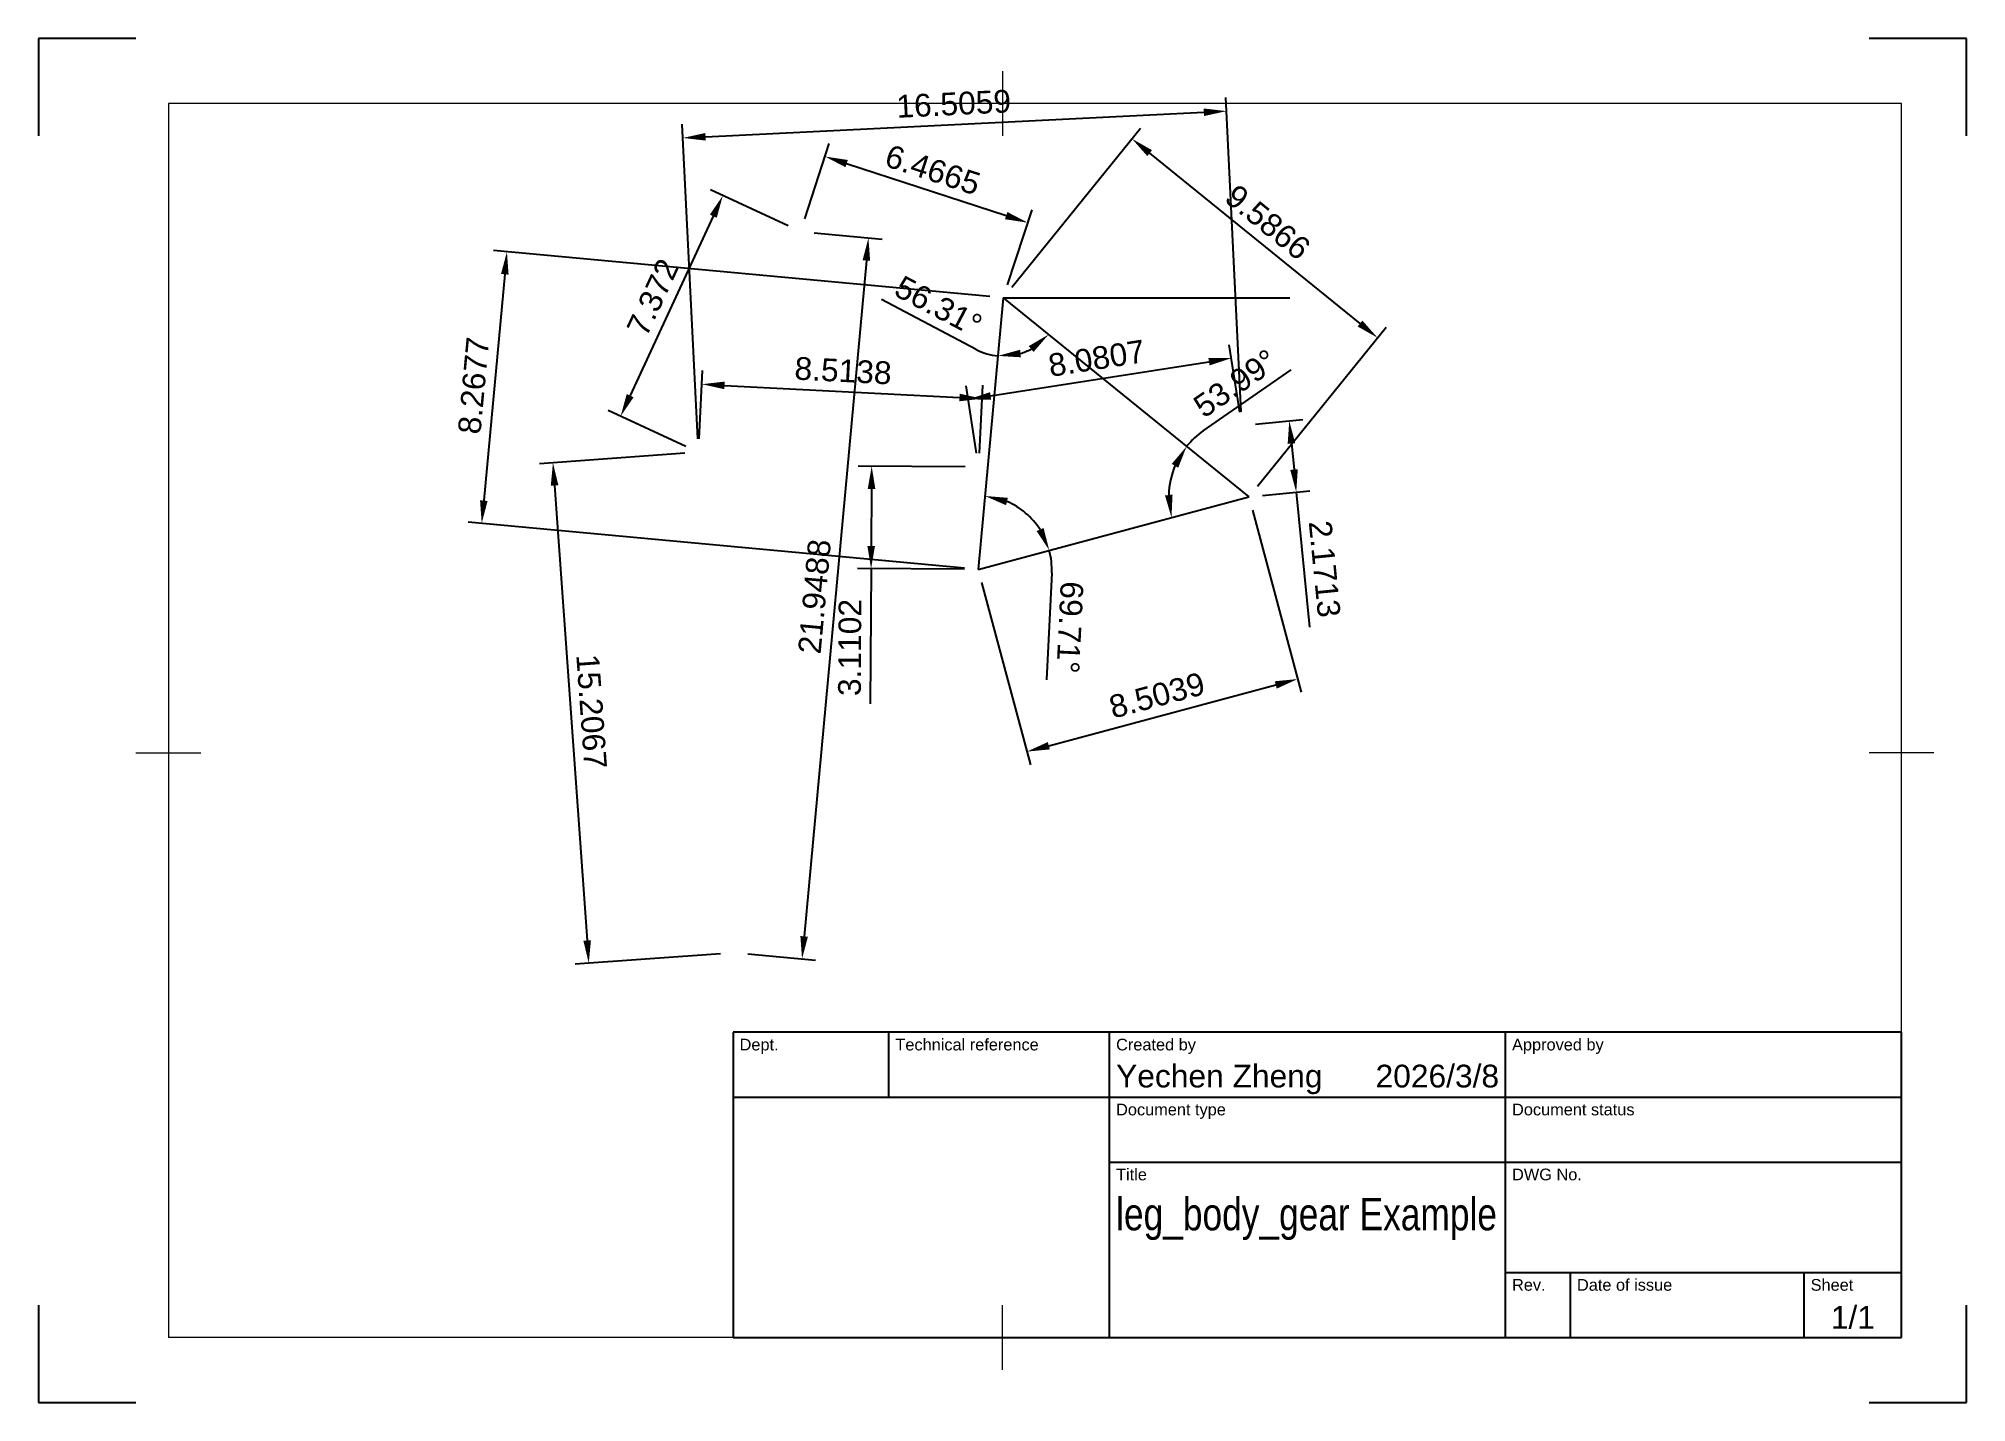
# Paper-space layout 'Sheet1' of a CAD drawing. Header units: millimetres. Extents: x 0 to 297, y 0 to 210.
import ezdxf
from ezdxf.enums import TextEntityAlignment as Align

# ---------------------------------------------------------------- set-up
doc = ezdxf.new("R2010")
doc.units = ezdxf.units.MM
doc.header["$LTSCALE"] = 0.75
for name, color, linetype, lineweight in [('BORDER', 7, 'Continuous', 18), ('FD_Dimensions', 7, 'Continuous', 18), ('Sketch1', 7, 'Continuous', 25), ('TITLEBLOCK', 7, 'Continuous', 25)]:
    doc.layers.add(name, color=color, linetype=linetype, lineweight=lineweight)
doc.styles.add('FusionTitle', font='arial.ttf')
doc.styles.get("Standard").update_dxf_attribs({"font": 'arial.ttf'})
doc.dimstyles.new('Dim-ISO-25', dxfattribs={"dimtxt": 3.5, "dimasz": 3.5, "dimexe": 2.1, "dimexo": 2.1, "dimgap": 1.4, "dimtad": 1, "dimdec": 4, "dimlfac": 0.03937007874015748, "dimzin": 12, "dimdsep": 46, "dimtxsty": 'Standard', "dimcen": 0, "dimazin": 3, "dimtp": 0.1, "dimtm": 0.1000000001, "dimtfac": 0.7142857142857143, "dimtdec": 4, "dimtmove": 0, "dimatfit": 3, "dimfxl": 1, "dimtzin": 12, "dimarcsym": 0})

# ---------------------------------------------------------------- blocks, each defined once
blk = doc.blocks.new('ISO_A4(L)_SHEET')
at = {"layer": 'BORDER'}
for p, q in [((148.5, 205), (148.5, 195)), ((287, 199.9999999999999), (20, 200)), ((20, 200), (20, 10)), ((287, 9.999999999999943), (287, 199.9999999999999)), ((15, 100), (25, 100)), ((292, 99.99999999999994), (282, 99.99999999999994)), ((148.5, 5), (148.5, 15)), ((287, 9.999999999999943), (20, 9.999999999999998))]:
    blk.add_line(p, q, dxfattribs=at)
at = {"layer": 'Defpoints'}
for p, q in [((5.684341886080801e-14, 210), (5.684341886080801e-14, 195)), ((15.00000000000011, 210), (5.684341886080801e-14, 210)), ((297, 209.9999999999999), (282, 209.9999999999999)), ((297, 194.9999999999999), (297, 209.9999999999999)), ((0, 15), (0, 0)), ((297, -5.684341886080801e-14), (297, 14.99999999999994)), ((0, 0), (15, 0)), ((282, -5.684341886080801e-14), (297, -5.684341886080801e-14))]:
    blk.add_line(p, q, dxfattribs=at)
blk = doc.blocks.new('ISO_TITLEBLOCK')
at = {"layer": 'TITLEBLOCK'}
for p, q in [((0, 47), (-180, 47)), ((-180, 47), (-180, 0)), ((-156, 37), (-156, 47)), ((-122, 0), (-122, 47)), ((-61, 0), (-61, 47)), ((0, 0), (0, 47)), ((-180, 37), (0, 37)), ((-122, 27), (0, 27)), ((-61, 10), (0, 10)), ((-51, 0), (-50.99999999999994, 10)), ((-15, 0), (-15, 10)), ((-180, 0), (0, 0))]:
    blk.add_line(p, q, dxfattribs=at)
at = {"layer": 'TITLEBLOCK', "style": 'FusionTitle'}
for s, p in [('Dept.', (-179, 46)), ('Technical reference', (-155, 46)), ('Created by', (-121, 46)), ('Approved by', (-60, 46)), ('Document type', (-121, 36)), ('Document status', (-60, 36)), ('Title', (-121, 26)), ('DWG No.', (-60, 26)), ('Rev.', (-60, 9)), ('Date of issue', (-49.99999999999994, 9)), ('Sheet', (-14, 9))]:
    blk.add_text(s, height=1.8, dxfattribs=at).set_placement(p, align=Align.TOP_LEFT)
for tag, height, p in [('DEPT', 3.5, (-179, 42)), ('TECHNICAL_REFERENCE', 3.5, (-155, 42)), ('CREATED_BY', 3.5, (-121, 42)), ('APPROVED_BY', 3.5, (-60, 42)), ('DOCUMENT_TYPE', 3.5, (-121, 32)), ('DOCUMENT_STATUS', 3.5, (-60, 32)), ('TITLE_1', 5, (-121, 21.5)), ('TITLE_2', 5, (-121, 14)), ('TITLE_3', 5, (-121, 6.5)), ('DATE_OF_ISSUE', 3.5, (-50, 5))]:
    blk.add_attdef(tag, text='', height=height, dxfattribs=at).set_placement(p, align=Align.TOP_LEFT)
for tag, p in [('CREATED_DATE', (-61.99999999999999, 42)), ('APPROVED_DATE', (-0.9928376534788512, 42))]:
    blk.add_attdef(tag, text='', height=3.5, dxfattribs=at).set_placement(p, align=Align.TOP_RIGHT)
for tag, height, p in [('DRAWING_NUMBER', 5, (-30.50000000000001, 19.75143246930423)), ('REV', 3.5, (-56, 4.85)), ('SHEET', 3.5, (-7.5, 4.85))]:
    blk.add_attdef(tag, text='', height=height, dxfattribs=at).set_placement(p, align=Align.TOP_CENTER)
blk = doc.blocks.new('*D23')
at = {"layer": 'Defpoints', "color": 0, "transparency": 16777216}
for p in [(152.3948237021883, 181.6530642802761), (117.3919850623411, 180.2715095366721), (148.6235166043371, 170.0875055332699)]:
    blk.add_point(p, dxfattribs=at)
at = {"layer": 'FD_Dimensions', "color": 0, "lineweight": -2, "transparency": 16777216}
for p, q in [((118.0430172817366, 182.2680457996308), (121.8143243795879, 193.833604546637)), ((124.4908525984568, 190.7520145846858), (149.0672632639239, 182.7381179792688)), ((149.2745488237326, 172.0840417962285), (153.0458559215839, 183.6496005432348))]:
    blk.add_line(p, q, dxfattribs=at)
at = {"layer": 'FD_Dimensions', "color": 0, "transparency": 16777216}
for points in [[(124.6716948816222, 191.3066079910632), (124.3100103152913, 190.1974211783084), (121.1632921601924, 191.8370682836784)], [(149.2481055470894, 183.2927113856462), (148.8864209807585, 182.1835245728914), (152.3948237021883, 181.6530642802761)]]:
    blk.add_solid(points, dxfattribs=at)
at = {"layer": 'FD_Dimensions', "color": 0, "transparency": 16777216, "insert": (137.7670785197205, 189.7750529320722), "char_height": 3.5, "attachment_point": 5, "rotation": 341.93984489263806}
blk.add_mtext('6.4665', dxfattribs=at)
blk = doc.blocks.new('*D24')
at = {"layer": 'Defpoints', "color": 0, "transparency": 16777216}
for p in [(117.3919850623411, 180.2715095366721), (89.66858026493078, 151.8442904608194), (101.6429612495958, 146.2940059652562)]:
    blk.add_point(p, dxfattribs=at)
at = {"layer": 'FD_Dimensions', "color": 0, "lineweight": -2, "transparency": 16777216}
for p, q in [((115.486704488243, 181.1546323672934), (103.512323503578, 186.7049168628566)), ((103.9457326933073, 182.6463264087385), (91.14045164929951, 155.0197580843162)), ((99.73768067549773, 147.1771287958774), (87.7632996908327, 152.7274132914406))]:
    blk.add_line(p, q, dxfattribs=at)
at = {"layer": 'FD_Dimensions', "color": 0, "transparency": 16777216}
for points in [[(103.4164880893912, 182.8916383061333), (104.4749772972235, 182.4010145113437), (105.417604077676, 185.8217940322353)], [(90.61120704538337, 155.265069981711), (91.66969625321565, 154.7744461869214), (89.66858026493078, 151.8442904608194)]]:
    blk.add_solid(points, dxfattribs=at)
at = {"layer": 'FD_Dimensions', "color": 0, "transparency": 16777216, "insert": (94.65051409189168, 170.1737905730525), "char_height": 3.5, "attachment_point": 5, "rotation": 65.1316512490811}
blk.add_mtext('7.372', dxfattribs=at)
blk = doc.blocks.new('*D25')
at = {"layer": 'Defpoints', "color": 0, "transparency": 16777216}
for p in [(101.6429612495958, 146.2940059652562), (107.1643603346834, 69.24157802075074), (84.76486544879441, 67.636481933987)]:
    blk.add_point(p, dxfattribs=at)
at = {"layer": 'FD_Dimensions', "color": 0, "lineweight": -2, "transparency": 16777216}
for p, q in [((99.5483321404248, 146.1439096794479), (77.14883725453586, 144.5388135926842)), ((79.49362684005388, 141.1978613632074), (84.5147049724474, 71.12753044927203)), ((105.0697312255123, 69.09148173494253), (82.6702363396234, 67.4863856481788))]:
    blk.add_line(p, q, dxfattribs=at)
at = {"layer": 'FD_Dimensions', "color": 0, "transparency": 16777216}
for points in [[(80.07546825926806, 141.2395547759319), (78.91178542083972, 141.1561679504829), (79.24346636370687, 144.6889098784924)], [(85.09654639166158, 71.16922386199653), (83.93286355323325, 71.08583703654753), (84.76486544879441, 67.636481933987)]]:
    blk.add_solid(points, dxfattribs=at)
at = {"layer": 'FD_Dimensions', "color": 0, "transparency": 16777216, "insert": (85.18302038309511, 106.3904852785969), "char_height": 3.5, "attachment_point": 5, "rotation": 274.0986775233994}
blk.add_mtext('15.2067', dxfattribs=at)
blk = doc.blocks.new('*D26')
at = {"layer": 'Defpoints', "color": 0, "transparency": 16777216}
for p in [(145.3762226795419, 154.5532035473462), (101.6429612495958, 146.2940059652562), (144.8355940381712, 144.0671308472294)]:
    blk.add_point(p, dxfattribs=at)
at = {"layer": 'FD_Dimensions', "color": 0, "lineweight": -2, "transparency": 16777216}
for p, q in [((101.75108697787, 148.3912205052795), (102.2917156192406, 158.8772932053963)), ((105.678947457672, 156.5998691182494), (141.8808651128363, 154.7334130944697)), ((144.9437197664453, 146.1643453872528), (145.484348407816, 156.6504180873695))]:
    blk.add_line(p, q, dxfattribs=at)
at = {"layer": 'FD_Dimensions', "color": 0, "transparency": 16777216}
for points in [[(105.7089823821926, 157.1824287127003), (105.6489125331514, 156.0173095237985), (102.1835898909665, 156.7800786653729)], [(141.9109000373569, 155.3159726889207), (141.8508301883157, 154.1508535000188), (145.3762226795419, 154.5532035473462)]]:
    blk.add_solid(points, dxfattribs=at)
at = {"layer": 'FD_Dimensions', "color": 0, "transparency": 16777216, "insert": (123.9440616940051, 158.850611430083), "char_height": 3.5, "attachment_point": 5, "rotation": 357.0486245514236}
blk.add_mtext('8.5138', dxfattribs=at)
blk = doc.blocks.new('*D27')
at = {"layer": 'Defpoints', "color": 0, "transparency": 16777216}
for p in [(144.8355940381712, 144.0671308472294), (128.2508440729031, 128.3670054602685), (144.7401724737806, 128.2674189914692)]:
    blk.add_point(p, dxfattribs=at)
at = {"layer": 'FD_Dimensions', "color": 0, "lineweight": -2, "transparency": 16777216}
for p, q in [((142.7356323358233, 144.079813460218), (126.2463039349458, 144.1793999290173)), ((128.3251279489793, 140.6667811454489), (128.2719817612174, 131.8669416308483)), ((142.6402107714327, 128.2801016044578), (126.1508823705552, 128.3796880732571)), ((128.2508440729031, 128.3670054602685), (128.125275246169, 107.5755701789962))]:
    blk.add_line(p, q, dxfattribs=at)
at = {"layer": 'FD_Dimensions', "color": 0, "transparency": 16777216}
for points in [[(127.7418052538826, 140.6703040935013), (128.9084506440759, 140.6632581973965), (128.3462656372936, 144.1667173160287)], [(127.6886590661208, 131.8704645789007), (128.8553044563141, 131.8634186827959), (128.2508440729031, 128.3670054602685)]]:
    blk.add_solid(points, dxfattribs=at)
at = {"layer": 'FD_Dimensions', "color": 0, "transparency": 16777216, "insert": (124.9893497770486, 116.2405743516514), "char_height": 3.5, "attachment_point": 5, "rotation": 89.65396923102868}
blk.add_mtext('3.1102', dxfattribs=at)
blk = doc.blocks.new('*D28')
at = {"layer": 'Defpoints', "color": 0, "transparency": 16777216}
for p in [(185.3915485736416, 150.4167018340642), (193.7523304814733, 140.1553558733447), (186.470524927292, 139.4396024891434)]:
    blk.add_point(p, dxfattribs=at)
at = {"layer": 'FD_Dimensions', "color": 0, "lineweight": -2, "transparency": 16777216}
for p, q in [((187.4814768260744, 150.6221279757384), (194.7632823802556, 151.3378813599398)), ((193.0157310306131, 147.6492414642109), (193.409953578683, 143.6385696273994)), ((188.5604531797248, 139.6450286308175), (195.8422587339061, 140.3607820150189)), ((193.7523304814733, 140.1553558733447), (195.7958021213329, 119.3658444782372))]:
    blk.add_line(p, q, dxfattribs=at)
at = {"layer": 'FD_Dimensions', "color": 0, "transparency": 16777216}
for points in [[(193.5962666562889, 147.7063042813427), (192.4351954049373, 147.5921786470792), (192.6733541278228, 151.1324552182656)], [(193.9904892043588, 143.6956324445312), (192.8294179530072, 143.5815068102677), (193.7523304814733, 140.1553558733447)]]:
    blk.add_solid(points, dxfattribs=at)
at = {"layer": 'FD_Dimensions', "color": 0, "transparency": 16777216, "insert": (198.1181631069351, 128.3308692305413), "char_height": 3.5, "attachment_point": 5, "rotation": 275.6137636933923}
blk.add_mtext('2.1713', dxfattribs=at)
blk = doc.blocks.new('*D29')
at = {"layer": 'Defpoints', "color": 0, "transparency": 16777216}
for p in [(183.767419575791, 160.7903321050129), (185.3915485736415, 150.4167018340643), (144.8355940381711, 144.0671308472294)]:
    blk.add_point(p, dxfattribs=at)
at = {"layer": 'FD_Dimensions', "color": 0, "lineweight": -2, "transparency": 16777216}
for p, q in [((185.0667227740714, 152.491427888254), (183.4425937762209, 162.8650581592026)), ((146.6693417973034, 154.9821374507949), (180.3095428188081, 160.248955772396)), ((144.510768238601, 146.1418569014191), (142.8866392407505, 156.5154871723677))]:
    blk.add_line(p, q, dxfattribs=at)
at = {"layer": 'FD_Dimensions', "color": 0, "transparency": 16777216}
for points in [[(180.2193134300386, 160.8252685652265), (180.3997722075776, 159.6726429795655), (183.767419575791, 160.7903321050129)], [(146.579112408534, 155.5584502436253), (146.7595711860729, 154.4058246579644), (143.2114650403206, 154.440761118178)]]:
    blk.add_solid(points, dxfattribs=at)
at = {"layer": 'FD_Dimensions', "color": 0, "transparency": 16777216, "insert": (162.996479643383, 160.7641957813747), "char_height": 3.5, "attachment_point": 5, "rotation": 8.898177012883524}
blk.add_mtext('8.0807', dxfattribs=at)
blk = doc.blocks.new('*D30')
at = {"layer": 'Defpoints', "color": 0, "transparency": 16777216}
for p in [(148.6235166043371, 170.0875055332698), (68.26937437256322, 135.3683709387711), (144.7401724737806, 128.2674189914692)]:
    blk.add_point(p, dxfattribs=at)
at = {"layer": 'FD_Dimensions', "color": 0, "lineweight": -2, "transparency": 16777216}
for p, q in [((146.5325122772471, 170.2816727397977), (70.06171417602965, 177.3826246870995)), ((71.82910649223996, 173.703450268755), (68.59298638344292, 138.8533781505877)), ((142.6491681466906, 128.4615861979971), (66.1783700454732, 135.5625381452989))]:
    blk.add_line(p, q, dxfattribs=at)
at = {"layer": 'FD_Dimensions', "color": 0, "transparency": 16777216}
for points in [[(71.24827195693717, 173.7573856039016), (72.40994102754274, 173.6495149336084), (72.15271850311967, 177.1884574805717)], [(68.01215184814014, 138.9073134857344), (69.1738209187457, 138.7994428154411), (68.26937437256322, 135.3683709387711)]]:
    blk.add_solid(points, dxfattribs=at)
at = {"layer": 'FD_Dimensions', "color": 0, "transparency": 16777216, "insert": (67.03769300874589, 156.5730865652807), "char_height": 3.5, "attachment_point": 5, "rotation": 84.6948219602011}
blk.add_mtext('8.2677', dxfattribs=at)
blk = doc.blocks.new('*D31')
at = {"layer": 'Defpoints', "color": 0, "transparency": 16777216}
for p in [(148.6235166043371, 170.0875055332699), (206.2941172453615, 163.9197002750383), (186.470524927292, 139.4396024891434)]:
    blk.add_point(p, dxfattribs=at)
at = {"layer": 'FD_Dimensions', "color": 0, "lineweight": -2, "transparency": 16777216}
for p, q in [((149.9450894255417, 171.7195120523295), (169.7686817436112, 196.1996098382245)), ((171.167119787506, 192.3649819504904), (203.5741063802621, 166.1223216437127)), ((187.7920977484966, 141.071609008203), (207.6156900665662, 165.551706794098))]:
    blk.add_line(p, q, dxfattribs=at)
at = {"layer": 'FD_Dimensions', "color": 0, "transparency": 16777216}
for points in [[(171.5342233489517, 192.8183170946736), (170.8000162260603, 191.9116468063072), (168.4471089224066, 194.5676033191648)], [(203.9412099417078, 166.5756567878959), (203.2070028188164, 165.6689864995294), (206.2941172453615, 163.9197002750383)]]:
    blk.add_solid(points, dxfattribs=at)
at = {"layer": 'FD_Dimensions', "color": 0, "transparency": 16777216, "insert": (189.3762606043775, 181.7204202171706), "char_height": 3.5, "attachment_point": 5, "rotation": 321.00000000000085}
blk.add_mtext('9.5866', dxfattribs=at)
blk = doc.blocks.new('*D32')
at = {"layer": 'Defpoints', "color": 0, "transparency": 16777216}
for p in [(186.470524927292, 139.4396024891433), (144.7401724737806, 128.2674189914692), (193.9822786206214, 111.3816915864215)]:
    blk.add_point(p, dxfattribs=at)
at = {"layer": 'FD_Dimensions', "color": 0, "lineweight": -2, "transparency": 16777216}
for p, q in [((187.0136171806512, 137.4110436893199), (194.5253708739805, 109.353132786598)), ((145.2832647271398, 126.2388601916457), (152.7950184204691, 98.18094928892387)), ((155.6328575001491, 101.1146618443459), (190.6013472875822, 110.4765378308229))]:
    blk.add_line(p, q, dxfattribs=at)
at = {"layer": 'FD_Dimensions', "color": 0, "transparency": 16777216}
for points in [[(190.4504883283158, 111.0400263863294), (190.7522062468487, 109.9130492753164), (193.9822786206214, 111.3816915864215)], [(155.4819985408827, 101.6781503998525), (155.7837164594155, 100.5511732888394), (152.25192616711, 100.2095080887473)]]:
    blk.add_solid(points, dxfattribs=at)
at = {"layer": 'FD_Dimensions', "color": 0, "transparency": 16777216, "insert": (172.2925851188136, 108.8753376971618), "char_height": 3.5, "attachment_point": 5, "rotation": 14.987918286416301}
blk.add_mtext('8.5039', dxfattribs=at)
blk = doc.blocks.new('*D35')
at = {"layer": 'Defpoints', "color": 0, "transparency": 16777216}
for p in [(183.0084714917145, 198.8266125931164), (185.3915485736417, 150.4167018340643), (101.642961249596, 146.2940059652562)]:
    blk.add_point(p, dxfattribs=at)
at = {"layer": 'FD_Dimensions', "color": 0, "lineweight": -2, "transparency": 16777216}
for p, q in [((185.2882967987521, 152.5141619817148), (182.9052197168249, 200.9240727407669)), ((101.5397094747064, 148.3914661129067), (99.15663239277916, 196.8013768719588)), ((102.7556510804197, 194.876003015791), (179.5127045789636, 198.6545263016336))]:
    blk.add_line(p, q, dxfattribs=at)
at = {"layer": 'FD_Dimensions', "color": 0, "transparency": 16777216}
for points in [[(179.4840235303832, 199.2371541204254), (179.5413856275441, 198.0718984828418), (183.0084714917145, 198.8266125931164)], [(102.7269700318392, 195.4586308345828), (102.7843321290001, 194.2933751969992), (99.2598841676688, 194.7039167243083)]]:
    blk.add_solid(points, dxfattribs=at)
at = {"layer": 'FD_Dimensions', "color": 0, "transparency": 16777216, "insert": (140.9774807011103, 199.9484155808345), "char_height": 3.5, "attachment_point": 5, "rotation": 2.8182271815033806}
blk.add_mtext('16.5059', dxfattribs=at)
blk = doc.blocks.new('*D36')
at = {"layer": 'Defpoints', "color": 0, "transparency": 16777216}
for p in [(117.3919850623412, 180.2715095366722), (107.1643603346836, 69.24157802075077), (117.6200937958243, 68.27843847240632)]:
    blk.add_point(p, dxfattribs=at)
at = {"layer": 'FD_Dimensions', "color": 0, "lineweight": -2, "transparency": 16777216}
for p, q in [((119.4831317545693, 180.0788816270033), (129.93886521571, 179.1157420786589)), ((127.5266720073671, 175.8231255012809), (117.9411403119391, 71.76368295945319)), ((109.2555070269117, 69.04895011108188), (119.7112404880525, 68.08581056273744))]:
    blk.add_line(p, q, dxfattribs=at)
at = {"layer": 'FD_Dimensions', "color": 0, "transparency": 16777216}
for points in [[(126.9457979261926, 175.8766332539667), (128.1075460885415, 175.7696177485951), (127.8477185234819, 179.3083699883278)], [(117.3602662307647, 71.817190712139), (118.5220143931136, 71.71017520676739), (117.6200937958243, 68.27843847240632)]]:
    blk.add_solid(points, dxfattribs=at)
at = {"layer": 'FD_Dimensions', "color": 0, "transparency": 16777216, "insert": (119.5603366741423, 124.0857405157433), "char_height": 3.5, "attachment_point": 5, "rotation": 84.73699892083435}
blk.add_mtext('21.9488', dxfattribs=at)
blk = doc.blocks.new('*D37')
at = {"layer": 'Defpoints', "color": 0, "transparency": 16777216}
for p in [(148.6235166043371, 170.0875055332698), (150.1651590204458, 138.2420510573998), (186.470524927292, 139.4396024891433), (144.7401724737806, 128.2674189914692), (144.7401724737806, 128.2674189914692)]:
    blk.add_point(p, dxfattribs=at)
at = {"layer": 'FD_Dimensions', "color": 0, "lineweight": -2, "transparency": 16777216}
blk.add_line((156.0816124198873, 127.7238163507072), (155.2925027862378, 111.2602474681429), dxfattribs=at)
for start, end in [(32.71996067438084, 66.96277957223647), (357.2558758984517, 14.98791828641624)]:
    blk.add_arc((144.7401724737806, 128.2674189914692), 11.35446008765669, start, end, dxfattribs=at)
at = {"layer": 'FD_Dimensions', "color": 0, "transparency": 16777216}
for points in [[(149.0406905585185, 138.1507886981529), (149.3263139450064, 139.2819519897259), (145.7900123770434, 139.573240503403)], [(154.8264400978199, 134.6407882872216), (153.759430848893, 134.1689807270706), (155.7083581538094, 131.2038567603655)]]:
    blk.add_solid(points, dxfattribs=at)
at = {"layer": 'FD_Dimensions', "color": 0, "transparency": 16777216, "insert": (158.8704085259363, 119.3394518158594), "char_height": 3.5, "attachment_point": 5, "rotation": 267.2558758984516}
blk.add_mtext('69.71°', dxfattribs=at)
blk = doc.blocks.new('*D38')
at = {"layer": 'Defpoints', "color": 0, "transparency": 16777216}
for p in [(148.623516604337, 170.0875055332698), (174.1292653399714, 140.0881201742694), (186.4705249272919, 139.4396024891433), (186.4705249272919, 139.4396024891433), (144.7401724737806, 128.2674189914692)]:
    blk.add_point(p, dxfattribs=at)
at = {"layer": 'FD_Dimensions', "color": 0, "lineweight": -2, "transparency": 16777216}
blk.add_line((179.4319260570431, 149.5976234249991), (192.9641616363542, 158.9742508863852), dxfattribs=at)
for start, end in [(124.7184929726234, 141.0000000000009), (157.2815070273784, 178.7064112590389)]:
    blk.add_arc((186.4705249272919, 139.4396024891433), 12.35828723527468, start, end, dxfattribs=at)
at = {"layer": 'FD_Dimensions', "color": 0, "transparency": 16777216}
for points in [[(174.5703233175319, 144.5116294090174), (175.5718249396266, 143.9132101479196), (176.8663319118729, 147.2169246447524)], [(174.6945601310681, 139.7881423346365), (173.5362144765868, 139.6490507969519), (174.5326619168812, 136.2435596023504)]]:
    blk.add_solid(points, dxfattribs=at)
at = {"layer": 'FD_Dimensions', "color": 0, "transparency": 16777216, "insert": (184.3822214168233, 156.9065101700795), "char_height": 3.5, "attachment_point": 5, "rotation": 34.71849297262329}
blk.add_mtext('53.99°', dxfattribs=at)
blk = doc.blocks.new('*D39')
at = {"layer": 'Defpoints', "color": 0, "transparency": 16777216}
for p in [(148.6235166043371, 170.0875055332698), (148.6235166043371, 170.0875055332698), (153.4138949056442, 162.4898121482626), (186.470524927292, 139.4396024891433), (144.7401724737806, 128.2674189914692)]:
    blk.add_point(p, dxfattribs=at)
at = {"layer": 'FD_Dimensions', "color": 0, "lineweight": -2, "transparency": 16777216}
blk.add_line((144.4378884173631, 162.1406076653828), (129.8714576228882, 169.8127414124812), dxfattribs=at)
for start, end in [(242.2242401615385, 264.6948219602011), (287.1654037588638, 298.5294182013382)]:
    blk.add_arc((148.6235166043371, 170.0875055332698), 8.98179653756518, start, end, dxfattribs=at)
at = {"layer": 'FD_Dimensions', "color": 0, "transparency": 16777216}
for points in [[(152.5401905304577, 162.6447458599386), (153.2864329501097, 161.7479552699884), (155.6036835101341, 164.4350778239194)], [(151.3345920918181, 160.9255757615105), (151.2140575668917, 162.0859991925958), (147.7930545360989, 161.1441839022742)]]:
    blk.add_solid(points, dxfattribs=at)
at = {"layer": 'FD_Dimensions', "color": 0, "transparency": 16777216, "insert": (138.6404132396615, 168.7975237055178), "char_height": 3.5, "attachment_point": 5, "rotation": 332.2242401615385}
blk.add_mtext('56.31°', dxfattribs=at)

psp = doc.layouts.new('Sheet1')

# ---------------------------------------------------------------- linework, layer by layer
at = {"layer": 'Sketch1'}
for p, q in [((148.6235166043371, 170.0875055332698), (144.7401724737806, 128.2674189914692)), ((148.6235166043371, 170.0875055332698), (186.470524927292, 139.4396024891433)), ((148.6235166043371, 170.0875055332698), (192.7426543068701, 170.0875055332705)), ((144.7401724737806, 128.2674189914692), (186.470524927292, 139.4396024891433))]:
    psp.add_line(p, q, dxfattribs=at)

# ---------------------------------------------------------------- block references
at = {"layer": 'BORDER'}
psp.add_blockref('ISO_A4(L)_SHEET', (0, 0), dxfattribs=at)
at = {"layer": 'TITLEBLOCK'}
ref = psp.add_blockref('ISO_TITLEBLOCK', (287, 10), dxfattribs=at)
ref.add_attrib('CREATED_DATE', '2026/3/8', dxfattribs={"height": 3.5, "style": 'FusionTitle'}).set_placement((225, 52), align=Align.TOP_RIGHT)
ref.add_attrib('SHEET', '1/1', dxfattribs={"height": 3.5, "style": 'FusionTitle'}).set_placement((279.5, 14.85), align=Align.TOP_CENTER)
ref.add_attrib('TITLE_1', 'leg_body_gear Example', dxfattribs={"height": 5, "style": 'FusionTitle', "width": 0.7789319678127282}).set_placement((166, 31.5), align=Align.TOP_LEFT)
ref.add_attrib('CREATED_BY', 'Yechen Zheng', dxfattribs={"height": 3.5, "style": 'FusionTitle'}).set_placement((166, 52), align=Align.TOP_LEFT)

# ---------------------------------------------------------------- dimensions: what is measured, and where the dimension line sits
at = {"layer": 'FD_Dimensions'}
for p1, p2, distance, picture, middle in [((101.642961249596, 146.2940059652562), (185.3915485736417, 150.4167018340643), 48.46853119373225, '*D35', (140.9774807011103, 199.9484155808345)), ((148.6235166043371, 170.0875055332699), (186.470524927292, 139.4396024891434), 31.50000000000002, '*D31', (189.3762606043775, 181.7204202171706)), ((117.3919850623411, 180.2715095366721), (148.6235166043371, 170.0875055332699), 12.164904699863229, '*D23', (137.7670785197205, 189.7750529320722)), ((117.3919850623411, 180.2715095366721), (101.6429612495958, 146.2940059652562), -13.198161157812722, '*D24', (94.65051409189168, 170.1737905730525)), ((117.3919850623411, 180.2715095366722), (107.1643603346836, 69.24157802075075), 10.500000000000123, '*D36', (119.5603366741423, 124.0857405157433)), ((148.6235166043371, 170.0875055332699), (144.7401724737806, 128.2674189914692), -76.79978177569936, '*D30', (67.03769300874589, 156.5730865652807)), ((144.8355940381712, 144.0671308472294), (185.3915485736416, 150.4167018340643), 10.500000000000023, '*D29', (162.996479643383, 160.7641957813747)), ((101.6429612495958, 146.2940059652562), (144.8355940381712, 144.0671308472294), 10.500000000000227, '*D26', (123.9440616940051, 158.850611430083)), ((185.3915485736416, 150.4167018340643), (186.470524927292, 139.4396024891434), 7.31689791072019, '*D28', (198.1181631069351, 128.3308692305413)), ((101.6429612495958, 146.2940059652562), (107.1643603346834, 69.24157802075074), -22.45692999033285, '*D25', (85.18302038309511, 106.3904852785969)), ((144.8355940381712, 144.0671308472294), (144.7401724737806, 128.2674189914692), -16.489629121867875, '*D27', (124.9893497770486, 116.2405743516514)), ((144.7401724737806, 128.2674189914692), (186.470524927292, 139.4396024891434), -29.04604633636614, '*D32', (172.2925851188136, 108.8753376971618))]:
    dim = psp.add_aligned_dim(p1=p1, p2=p2, distance=distance, dimstyle='Dim-ISO-25', override={"dimlfac": -0.1968503937007874, "dimclrd": 0, "dimclre": 0}, dxfattribs=at)
    dim.commit()
    dim.dimension.update_dxf_attribs({"geometry": picture, "text_midpoint": middle})
for base, line1, line2, picture, middle in [((153.4138949056442, 162.4898121482626), ((148.6235166043371, 170.0875055332698), (186.470524927292, 139.4396024891433)), ((148.6235166043371, 170.0875055332698), (144.7401724737806, 128.2674189914692)), '*D39', (138.6404132396615, 168.7975237055178)), ((150.1651590204458, 138.2420510573998), ((144.7401724737806, 128.2674189914692), (186.470524927292, 139.4396024891433)), ((148.6235166043371, 170.0875055332698), (144.7401724737806, 128.2674189914692)), '*D37', (158.8704085259363, 119.3394518158594)), ((174.1292653399714, 140.0881201742694), ((144.7401724737806, 128.2674189914692), (186.470524927292, 139.4396024891433)), ((148.6235166043371, 170.0875055332698), (186.470524927292, 139.4396024891433)), '*D38', (184.3822214168232, 156.9065101700794))]:
    dim = psp.add_angular_dim_2l(base=base, line1=line1, line2=line2, dimstyle='Dim-ISO-25', override={"dimpost": '', "dimclrd": 0, "dimclre": 0}, dxfattribs=at)
    dim.commit()
    dim.dimension.update_dxf_attribs({"geometry": picture, "text_midpoint": middle})

doc.saveas('drawing.dxf')
